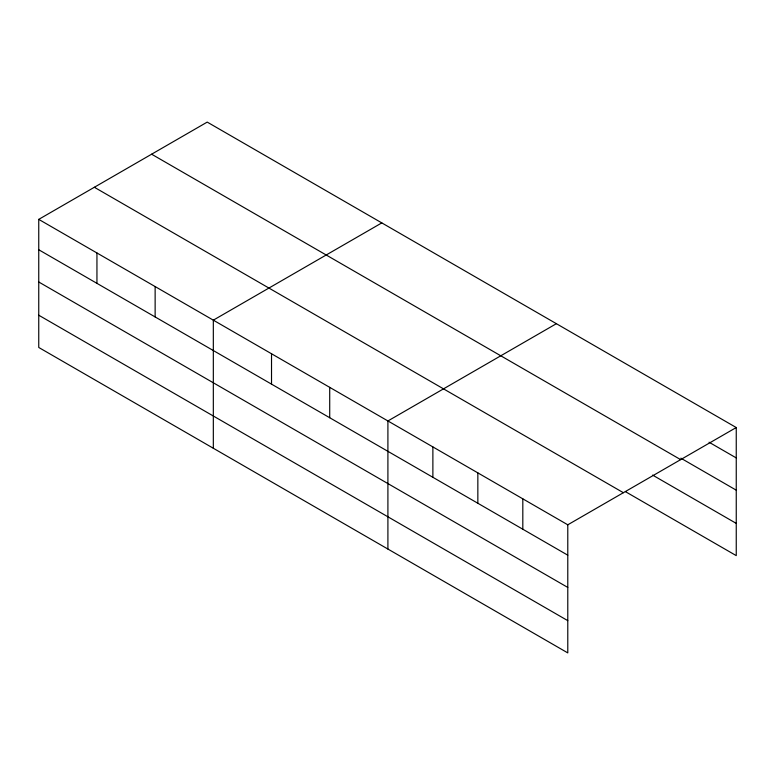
<?xml version="1.0" encoding="UTF-8"?>
<svg xmlns="http://www.w3.org/2000/svg" width="775" height="775" viewBox="0 0 775 775"><rect width="100%" height="100%" fill="white"/><g stroke="black" fill="none" stroke-linecap="round" stroke-linejoin="round"><path stroke-width="1.16" d="M567.784 587.431L567.784 524.801L38.75 219.373L38.75 347.462L567.784 652.899L567.784 587.431L38.75 281.993M625.396 491.631L736.25 555.627L736.25 427.538L207.216 122.101L38.75 219.373M381.794 222.9L213.328 320.162L213.328 448.25M556.382 323.688L387.907 420.961L387.907 549.049M567.784 524.801L736.25 427.538M709.057 442.225L736.25 457.918M680.828 458.161L736.25 490.168M151.619 154.206L680.653 459.633M652.589 475.085L736.25 523.387M94.347 187.269L623.381 492.706M38.75 249.753L567.784 555.181M38.75 315.212L567.784 620.649M522.815 498.838L522.815 529.218M477.846 472.876L477.846 503.256M432.876 446.923L432.876 477.293M329.714 387.355L329.714 417.735M271.521 353.758L271.521 384.138M155.136 286.566L155.136 316.946M96.943 252.97L96.943 283.35"/></g></svg>
